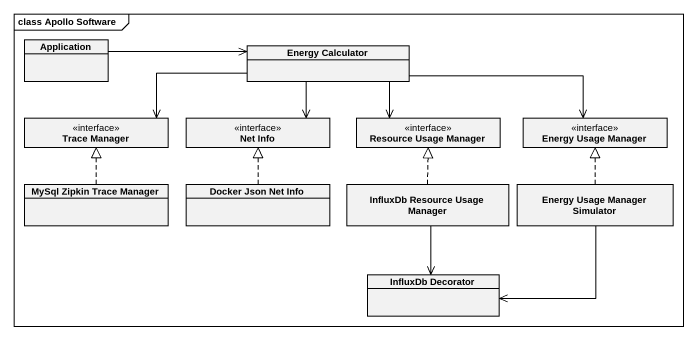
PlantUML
@startuml
mainframe class Apollo Software
hide circle
hide empty members
class Application
class "Energy Calculator" as Energy_Calculator
interface "Trace Manager" as Trace_Manager
interface "Net Info" as Net_Info
interface "Resource Usage Manager" as Resource_Usage_Manager
interface "Energy Usage Manager" as Energy_Usage_Manager
class "MySql Zipkin Trace Manager" as MySql_Zipkin_Trace_Manager
class "Docker Json Net Info" as Docker_Json_Net_Info
class "InfluxDb Resource Usage Manager" as InfluxDb_Resource_Usage
class "Energy Usage Manager Simulator" as Energy_Usage_Manager_2
class "InfluxDb Decorator" as InfluxDb_Decorator
Application -right-> Energy_Calculator
Energy_Calculator -left-> Trace_Manager
Energy_Calculator --> Net_Info
Energy_Calculator --> Resource_Usage_Manager
Energy_Calculator -right-> Energy_Usage_Manager
MySql_Zipkin_Trace_Manager .up.|> Trace_Manager
Docker_Json_Net_Info .up.|> Net_Info
InfluxDb_Resource_Usage .up.|> Resource_Usage_Manager
InfluxDb_Resource_Usage --> InfluxDb_Decorator
Energy_Usage_Manager_2 .up.|> Energy_Usage_Manager
Energy_Usage_Manager_2 -left-> InfluxDb_Decorator
@enduml
